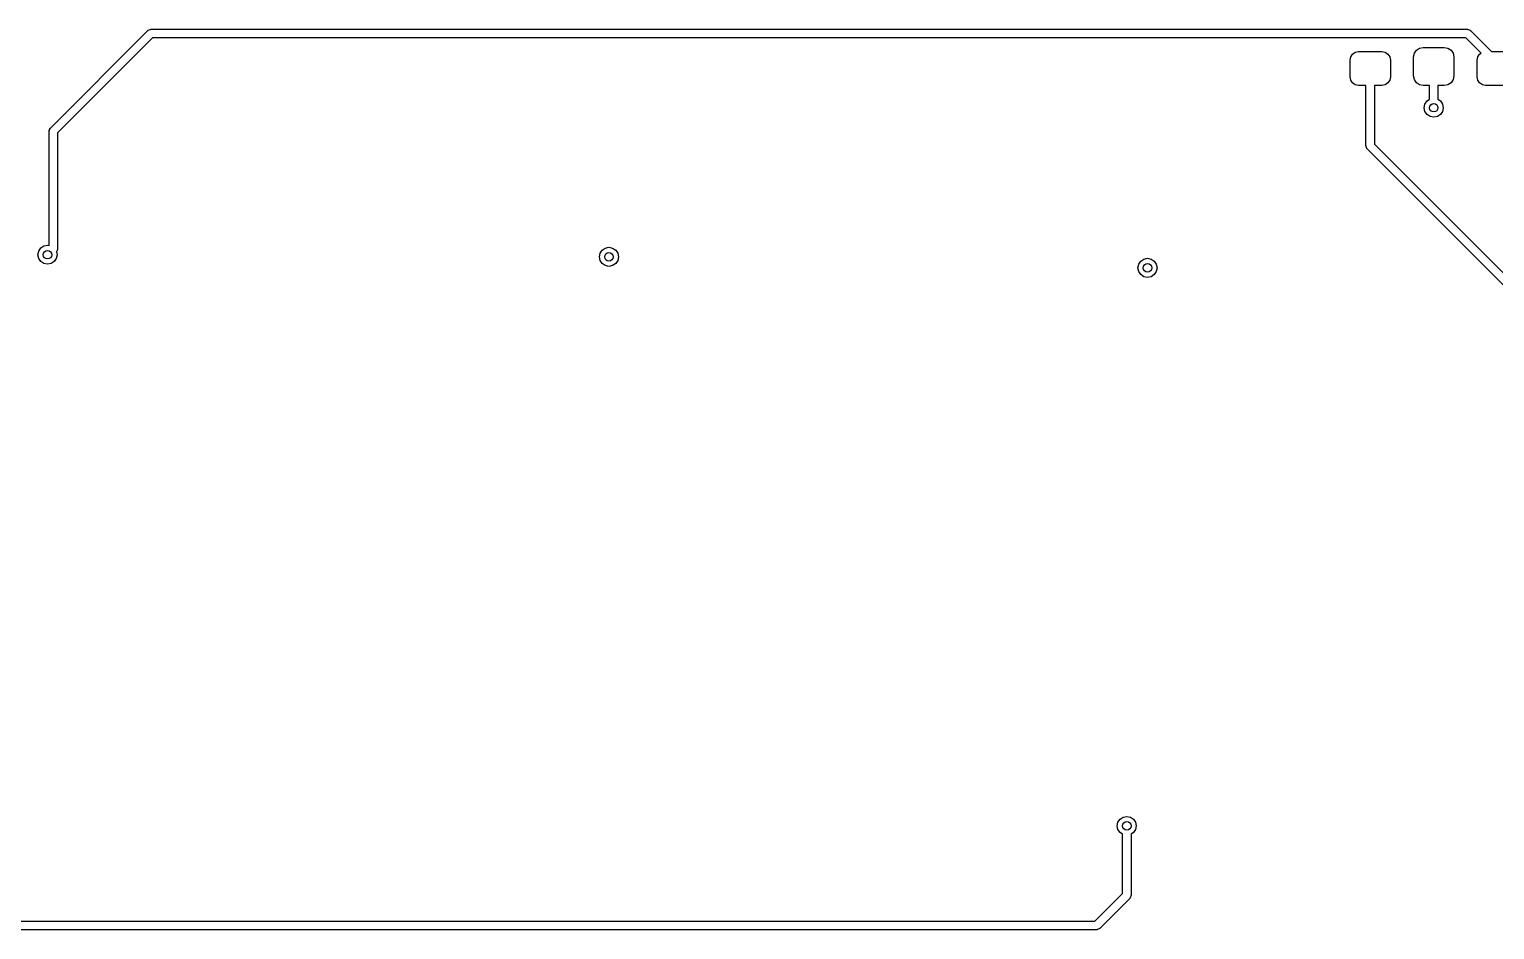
# Model space of a CAD drawing. Extents: x 97 to 313, y -173 to 213.
# Drawn here: x 157.93 to 192.54, y -172.6 to -151.35 of the extents above; entities that cross this region are included whole.
import ezdxf

# ---------------------------------------------------------------- set-up
doc = ezdxf.new("R2010")
doc.units = 0
doc.layers.add('BLACK', color=7, linetype='CONTINUOUS')

msp = doc.modelspace()

# ---------------------------------------------------------------- linework, layer by layer
at = {"layer": 'BLACK', "linetype": 'CONTINUOUS'}
for p, q in [((158.429, -153.679), (160.729, -151.379)), ((160.841, -151.55), (158.6, -153.791)), ((160.729, -151.379), (160.736, -151.376)), ((160.736, -151.376), (160.741, -151.369)), ((160.741, -151.369), (160.763, -151.362)), ((160.763, -151.362), (160.784, -151.351)), ((160.784, -151.351), (160.792, -151.352)), ((160.792, -151.352), (160.8, -151.35)), ((160.8, -151.35), (191.9, -151.35)), ((191.859, -151.55), (160.841, -151.55)), ((192.219, -151.91), (191.859, -151.55)), ((191.9, -151.35), (191.908, -151.352)), ((191.908, -151.352), (191.916, -151.351)), ((191.916, -151.351), (191.937, -151.362)), ((191.937, -151.362), (191.959, -151.369)), ((191.959, -151.369), (191.964, -151.376)), ((191.964, -151.376), (191.971, -151.379)), ((191.971, -151.379), (192.466, -151.875)), ((189.184, -151.934), (189.248, -151.89)), ((189.248, -151.89), (189.325, -151.875)), ((189.325, -151.875), (189.875, -151.875)), ((189.875, -151.875), (189.952, -151.89)), ((189.952, -151.89), (190.016, -151.934)), ((190.625, -152), (190.642, -151.914)), ((190.642, -151.914), (190.691, -151.841)), ((190.691, -151.841), (190.764, -151.792)), ((190.764, -151.792), (190.85, -151.775)), ((190.85, -151.775), (191.35, -151.775)), ((191.35, -151.775), (191.436, -151.792)), ((191.436, -151.792), (191.509, -151.841)), ((191.509, -151.841), (191.558, -151.914)), ((191.558, -151.914), (191.575, -152)), ((192.184, -151.934), (192.219, -151.91)), ((192.466, -151.875), (192.875, -151.875)), ((189.125, -152.075), (189.14, -151.998)), ((189.125, -152.475), (189.125, -152.075)), ((189.14, -151.998), (189.184, -151.934)), ((190.016, -151.934), (190.06, -151.998)), ((190.06, -151.998), (190.075, -152.075)), ((190.075, -152.075), (190.075, -152.475)), ((190.625, -152.45), (190.625, -152)), ((191.575, -152), (191.575, -152.45)), ((192.125, -152.075), (192.14, -151.998)), ((192.125, -152.475), (192.125, -152.075)), ((192.14, -151.998), (192.184, -151.934)), ((189.14, -152.552), (189.125, -152.475)), ((189.184, -152.616), (189.14, -152.552)), ((189.248, -152.66), (189.184, -152.616)), ((190.016, -152.616), (189.952, -152.66)), ((190.06, -152.552), (190.016, -152.616)), ((190.075, -152.475), (190.06, -152.552)), ((190.642, -152.536), (190.625, -152.45)), ((190.691, -152.609), (190.642, -152.536)), ((190.764, -152.658), (190.691, -152.609)), ((191.509, -152.609), (191.436, -152.658)), ((191.558, -152.536), (191.509, -152.609)), ((191.575, -152.45), (191.558, -152.536)), ((192.14, -152.552), (192.125, -152.475)), ((192.184, -152.616), (192.14, -152.552)), ((192.248, -152.66), (192.184, -152.616)), ((189.325, -152.675), (189.248, -152.66)), ((189.5, -152.675), (189.325, -152.675)), ((189.5, -154.1), (189.5, -152.675)), ((189.875, -152.675), (189.7, -152.675)), ((189.7, -152.675), (189.7, -154.059)), ((189.952, -152.66), (189.875, -152.675)), ((190.85, -152.675), (190.764, -152.658)), ((191, -152.675), (190.85, -152.675)), ((191, -153.001), (191, -152.675)), ((191.35, -152.675), (191.2, -152.675)), ((191.2, -152.675), (191.2, -153.001)), ((191.436, -152.658), (191.35, -152.675)), ((192.325, -152.675), (192.248, -152.66)), ((192.875, -152.675), (192.325, -152.675)), ((190.875, -153.2), (190.892, -153.114)), ((190.892, -153.286), (190.875, -153.2)), ((190.892, -153.114), (190.941, -153.041)), ((190.941, -153.359), (190.892, -153.286)), ((190.941, -153.041), (191, -153.001)), ((191.2, -153.001), (191.259, -153.041)), ((191.259, -153.041), (191.308, -153.114)), ((191.308, -153.286), (191.259, -153.359)), ((191.308, -153.114), (191.325, -153.2)), ((191.325, -153.2), (191.308, -153.286)), ((191.014, -153.408), (190.941, -153.359)), ((191.1, -153.425), (191.014, -153.408)), ((191.186, -153.408), (191.1, -153.425)), ((191.259, -153.359), (191.186, -153.408)), ((158.4, -153.75), (158.402, -153.742)), ((158.4, -156.453), (158.4, -153.75)), ((158.401, -153.734), (158.412, -153.713)), ((158.402, -153.742), (158.401, -153.734)), ((158.412, -153.713), (158.419, -153.691)), ((158.419, -153.691), (158.426, -153.686)), ((158.426, -153.686), (158.429, -153.679)), ((158.6, -153.791), (158.6, -156.53)), ((189.502, -154.108), (189.5, -154.1)), ((189.501, -154.116), (189.502, -154.108)), ((189.512, -154.137), (189.501, -154.116)), ((189.519, -154.159), (189.512, -154.137)), ((189.526, -154.164), (189.519, -154.159)), ((189.529, -154.171), (189.526, -154.164)), ((193.639, -158.28), (189.529, -154.171)), ((189.7, -154.059), (193.78, -158.139)), ((158.135, -156.67), (158.152, -156.584)), ((158.152, -156.756), (158.135, -156.67)), ((158.152, -156.584), (158.201, -156.511)), ((158.201, -156.829), (158.152, -156.756)), ((158.201, -156.511), (158.274, -156.462)), ((158.274, -156.462), (158.36, -156.445)), ((158.36, -156.445), (158.4, -156.453)), ((158.568, -156.756), (158.519, -156.829)), ((158.585, -156.67), (158.568, -156.756)), ((158.574, -156.594), (158.571, -156.6)), ((158.571, -156.6), (158.585, -156.67)), ((158.581, -156.589), (158.574, -156.594)), ((158.588, -156.567), (158.581, -156.589)), ((158.599, -156.546), (158.588, -156.567)), ((158.6, -156.53), (158.598, -156.538)), ((158.598, -156.538), (158.599, -156.546)), ((171.395, -156.72), (171.412, -156.634)), ((171.412, -156.806), (171.395, -156.72)), ((171.412, -156.634), (171.461, -156.561)), ((171.461, -156.561), (171.534, -156.512)), ((171.534, -156.512), (171.62, -156.495)), ((171.62, -156.495), (171.706, -156.512)), ((171.706, -156.512), (171.779, -156.561)), ((171.779, -156.561), (171.828, -156.634)), ((171.828, -156.634), (171.845, -156.72)), ((171.845, -156.72), (171.828, -156.806)), ((184.181, -156.821), (184.254, -156.772)), ((184.254, -156.772), (184.34, -156.755)), ((184.34, -156.755), (184.426, -156.772)), ((184.426, -156.772), (184.499, -156.821)), ((158.274, -156.878), (158.201, -156.829)), ((158.36, -156.895), (158.274, -156.878)), ((158.446, -156.878), (158.36, -156.895)), ((158.519, -156.829), (158.446, -156.878)), ((171.461, -156.879), (171.412, -156.806)), ((171.534, -156.928), (171.461, -156.879)), ((171.62, -156.945), (171.534, -156.928)), ((171.706, -156.928), (171.62, -156.945)), ((171.779, -156.879), (171.706, -156.928)), ((171.828, -156.806), (171.779, -156.879)), ((184.115, -156.98), (184.132, -156.894)), ((184.132, -157.066), (184.115, -156.98)), ((184.132, -156.894), (184.181, -156.821)), ((184.181, -157.139), (184.132, -157.066)), ((184.499, -156.821), (184.548, -156.894)), ((184.548, -157.066), (184.499, -157.139)), ((184.548, -156.894), (184.565, -156.98)), ((184.565, -156.98), (184.548, -157.066)), ((184.254, -157.188), (184.181, -157.139)), ((184.34, -157.205), (184.254, -157.188)), ((184.426, -157.188), (184.34, -157.205)), ((184.499, -157.139), (184.426, -157.188)), ((183.764, -169.942), (183.85, -169.925)), ((183.85, -169.925), (183.936, -169.942)), ((183.625, -170.15), (183.642, -170.064)), ((183.642, -170.236), (183.625, -170.15)), ((183.642, -170.064), (183.691, -169.991)), ((183.691, -170.309), (183.642, -170.236)), ((183.691, -169.991), (183.764, -169.942)), ((183.936, -169.942), (184.009, -169.991)), ((184.009, -169.991), (184.058, -170.064)), ((184.058, -170.236), (184.009, -170.309)), ((184.058, -170.064), (184.075, -170.15)), ((184.075, -170.15), (184.058, -170.236)), ((183.75, -170.349), (183.691, -170.309)), ((183.75, -171.749), (183.75, -170.349)), ((184.009, -170.309), (183.95, -170.349)), ((183.95, -170.349), (183.95, -171.79)), ((183.099, -172.4), (183.75, -171.749)), ((183.921, -171.861), (183.211, -172.571)), ((183.924, -171.854), (183.921, -171.861)), ((183.931, -171.849), (183.924, -171.854)), ((183.938, -171.827), (183.931, -171.849)), ((183.949, -171.806), (183.938, -171.827)), ((183.95, -171.79), (183.948, -171.798)), ((183.948, -171.798), (183.949, -171.806)), ((183.14, -172.6), (146.75, -172.6)), ((146.791, -172.4), (183.099, -172.4)), ((183.148, -172.598), (183.14, -172.6)), ((183.156, -172.599), (183.148, -172.598)), ((183.177, -172.588), (183.156, -172.599)), ((183.199, -172.581), (183.177, -172.588)), ((183.204, -172.574), (183.199, -172.581)), ((183.211, -172.571), (183.204, -172.574))]:
    msp.add_line(p, q, dxfattribs=at)
at = {"layer": 'BLACK'}
for centre in [(191.1, -153.2), (158.36, -156.67), (171.62, -156.72), (184.34, -156.98), (183.85, -170.15)]:
    msp.add_circle(centre, 0.1, dxfattribs=at)

doc.saveas('drawing.dxf')
